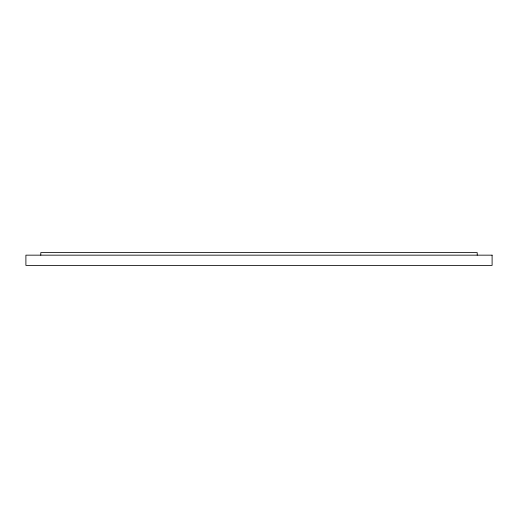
<?xml version="1.0" encoding="UTF-8"?>
<svg xmlns="http://www.w3.org/2000/svg" width="518" height="518" viewBox="0 0 518 518"><rect width="100%" height="100%" fill="white"/><g stroke="black" fill="none" stroke-linecap="round" stroke-linejoin="round"><path stroke-width="0.78" d="M477.207 255.16L477.207 252.596L40.792 252.596L40.792 255.16M492.1 255.16L25.9 255.16L25.9 265.404L492.1 265.404L492.1 255.16"/></g></svg>
